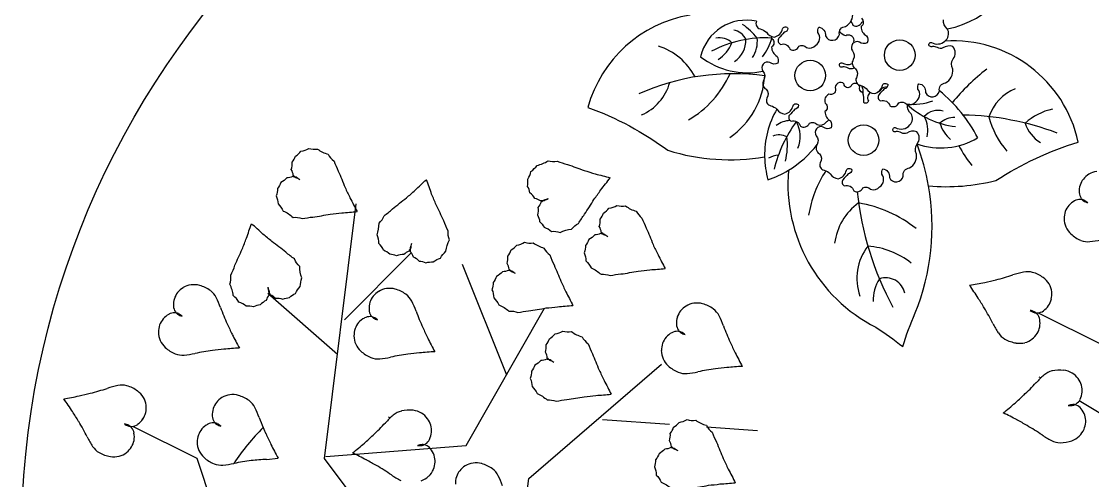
# Model space of a CAD drawing. Extents: x -109 to 1815, y -14679 to 345.
# Drawn here: x 43.119 to 44.382, y 4.539 to 5.08 of the extents above; entities that cross this region are included whole.
import ezdxf

# ---------------------------------------------------------------- set-up
doc = ezdxf.new("R2010")
doc.units = 0
doc.header["$MEASUREMENT"] = 0
doc.layers.add('PORTA', color=3, linetype='CONTINUOUS')

msp = doc.modelspace()

# ---------------------------------------------------------------- linework, layer by layer
at = {"layer": 'PORTA', "color": 1}
for p, q in [((43.4765, 4.5645), (43.514, 4.8645)), ((43.4999, 4.7279), (43.5784, 4.8064)), ((43.6913, 4.6627), (43.6391, 4.7931)), ((43.4919, 4.687), (43.4096, 4.759)), ((43.6434, 4.5801), (43.7357, 4.7416)), ((44.394, 4.6981), (44.319, 4.7356)), ((43.7173, 4.541), (43.8739, 4.6758)), ((44.3208, 4.6596), (44.319, 4.6606)), ((44.5065, 4.5481), (44.366, 4.6325)), ((43.554, 4.6124), (43.5521, 4.6135)), ((43.8043, 4.6106), (43.883, 4.6049)), ((43.3265, 4.5645), (43.2515, 4.602)), ((43.9269, 4.6018), (43.9869, 4.5975)), ((43.4782, 4.5671), (43.6434, 4.5801)), ((43.3609, 4.4613), (43.3265, 4.5645)), ((43.4082, 4.5636), (43.4218, 4.5652)), ((43.589, 4.4145), (43.4765, 4.5645)), ((43.7, 4.4106), (43.7173, 4.541))]:
    msp.add_line(p, q, dxfattribs=at)
msp.add_lwpolyline([(43.9952, 4.9201, 0.064121), (43.9992, 4.8929, 0.053651), (44.0233, 4.9042, 0.303165), (44.1262, 4.7192, -0.038186), (44.158, 4.6964, -0.033284), (44.1728, 4.7361, 0.140139), (44.1885, 4.8857, 0.082613), (44.2679, 4.8921, -0.071634), (44.3649, 4.9373, 0.37075), (44.2077, 5.0564, 0.036515), (44.2091, 5.0578, 0.34294), (44.2105, 5.0709, 0.358678), (44.2973, 5.1729, -0.11702), (44.2922, 5.2543, 0.227088), (44.1658, 5.2162, 0.135454), (44.1367, 5.3587, -0.033284), (44.1184, 5.397, -0.038186), (44.0888, 5.3714, 0.289083), (44.0011, 5.1879, 0.126781), (43.8663, 5.2175, 0.210808), (43.9074, 5.0871, 0.291137), (43.7869, 4.9783, -0.071634), (43.8812, 4.9277, 0.119338)], format="xyb", close=True, dxfattribs=at)
for points in [[(43.9856, 5.0797, 0.489016), (43.9899, 5.0709, -0.115651), (43.9973, 5.0669, 0.254691), (44.0068, 5.0611, 0.303582), (44.0163, 5.0709, -0.602354), (44.0228, 5.0713, -0.345012), (44.0184, 5.0667, -0.004574), (44.0121, 5.0598, 0.479544), (44.0141, 5.0525, -0.438672), (44.0251, 5.0467, 0.471554), (44.0356, 5.0503, -0.333475), (44.0448, 5.0488, 0.333467), (44.0555, 5.0515, 0.445322), (44.0581, 5.0664, -0.162198), (44.0591, 5.0727, -0.427238), (44.0669, 5.0624, 0.727728), (44.0834, 5.0642, -0.463092), (44.0907, 5.0736, 0.313172), (44.099, 5.09, -0.263169)], [(44.0967, 5.0793, -0.144785), (44.0992, 5.0751, 0.471554), (44.1097, 5.0787, -0.063459), (44.1115, 5.0794, 0.333467)], [(44.1093, 5.0834, -0.502085), (44.1089, 5.0735, 0.277783), (44.1155, 5.0625, -0.240076), (44.1162, 5.0545, -0.321467), (44.1069, 5.0553, 0.745243), (44.0987, 5.045, -0.31319), (44.0998, 5.0347, 0.440916), (44.1023, 5.0238, -0.33877), (44.1034, 5.0132, 0.489016), (44.1078, 5.0044, -0.115651), (44.1151, 5.0004, 0.254691), (44.1246, 4.9945, 0.303582), (44.1341, 5.0044, -0.602354), (44.1407, 5.0048, -0.345012), (44.1363, 5.0001, -0.004574), (44.1299, 4.9932, 0.479544), (44.1319, 4.986, -0.438672), (44.143, 4.9802, 0.471554), (44.1535, 4.9837, -0.333475), (44.1627, 4.9822, 0.333467), (44.1734, 4.985, 0.445322), (44.1759, 4.9998, -0.162198), (44.177, 5.0062, -0.427238)], [(44.2105, 5.0709, -0.272007), (44.2061, 5.0815, 0.52491)], [(44.0604, 5.0725, 0.054109), (44.059, 5.0723, -0.61126)], [(44.1006, 5.0548, -0.059681), (44.1007, 5.0574, 0.52491), (44.0908, 5.0626, -0.236589), (44.0835, 5.0679, 0.589429)], [(44.0033, 5.0618, 0.077831), (44.0038, 5.0593, -0.502085), (44.0035, 5.0494, 0.277783), (44.01, 5.0384, -0.240076), (44.0108, 5.0304, -0.321467), (44.0015, 5.0312, 0.745243), (43.9932, 5.0209, -0.31319), (43.9943, 5.0106, 0.440916), (43.9969, 4.9997, -0.33877), (43.998, 4.9891, 0.489016), (44.0024, 4.9803, -0.115651), (44.0097, 4.9763, 0.254691), (44.0192, 4.9704, 0.303582), (44.0287, 4.9803, -0.602354), (44.0353, 4.9807, -0.345012), (44.0308, 4.976, -0.004574), (44.0245, 4.9691, 0.479544), (44.0265, 4.9619, -0.438672), (44.0375, 4.9561, 0.471554), (44.048, 4.9596, -0.333475), (44.0573, 4.9581, 0.333467), (44.0679, 4.9609, 0.101515), (44.0709, 4.9637, -0.162198)], [(44.177, 5.0062, -0.427238), (44.1848, 4.9958, 0.727728), (44.2013, 4.9977, -0.463092), (44.2085, 5.0071, 0.313172), (44.2169, 5.0234, -0.263169), (44.2174, 5.0354, 0.362708), (44.2172, 5.0499, 0.245641), (44.2052, 5.0483, -0.29295), (44.1991, 5.0487, 0.093328), (44.193, 5.0501, -1.455768), (44.1919, 5.0549, 0.338669), (44.2077, 5.0564, 0.34294)], [(44.1008, 5.0249, 0.024467), (44.0998, 5.0242, -0.29295), (44.0937, 5.0246, 0.093328), (44.0875, 5.026, -1.455768), (44.0864, 5.0308, 0.243536), (44.0985, 5.0298, 0.34294)], [(44.1202, 4.9956, 0.439616), (44.1175, 4.9861, -0.61126), (44.112, 4.9839, 0.141126), (44.111, 4.9956, -0.414115), (44.1073, 5.0029, 0.695029), (44.0967, 5.0029, -0.695571), (44.089, 5.0058, 0.795067), (44.0788, 4.9996, -0.584992), (44.0711, 4.9938, 0.398719), (44.0667, 4.9832, -0.502085), (44.0664, 4.9733, 0.277783), (44.0729, 4.9623, -0.240076), (44.0737, 4.9543, -0.321467), (44.0644, 4.9551, 0.745243), (44.0561, 4.9448, -0.31319), (44.0572, 4.9345, 0.440916), (44.0598, 4.9236, -0.33877), (44.0609, 4.9129, 0.489016), (44.0653, 4.9042, -0.115651), (44.0726, 4.9001, 0.254691), (44.0821, 4.8943, 0.303582), (44.0916, 4.9042, -0.602354), (44.0982, 4.9045, -0.345012), (44.0937, 4.8999, -0.004574), (44.0874, 4.893, 0.479544), (44.0894, 4.8858, -0.438672), (44.1004, 4.88, 0.471554), (44.1109, 4.8835, -0.333475), (44.1202, 4.882, 0.333467), (44.1308, 4.8847, 0.445322), (44.1334, 4.8996, -0.162198), (44.1345, 4.906, -0.427238)], [(44.1114, 4.9945, 0.075337), (44.1114, 4.9993, -0.091843), (44.1102, 5.0035, 0.362708)], [(44.1395, 5.002, 0.249552), (44.1329, 5, -0.232648), (44.1284, 4.9961, 0.632042)], [(44.1345, 4.906, -0.427238), (44.1423, 4.8956, 0.727728), (44.1587, 4.8974, -0.463092), (44.166, 4.9069, 0.313172), (44.1743, 4.9232, -0.263169), (44.1749, 4.9351, 0.362708), (44.1747, 4.9496, 0.245641), (44.1627, 4.9481, -0.29295), (44.1566, 4.9484, 0.093328), (44.1504, 4.9499, -1.455768), (44.1493, 4.9546, 0.379882), (44.1665, 4.9576, 0.34294), (44.168, 4.9707, -0.272007), (44.1636, 4.9813, 0.023893), (44.1635, 4.982, -0.364868)], [(43.4475, 4.893, 0.08274), (43.4426, 4.8952, 0.10469), (43.4397, 4.8982, 0.121507), (43.4374, 4.905, 0.098472), (43.4384, 4.9137, 0.092043), (43.4423, 4.9209, 0.086888), (43.4488, 4.9266, 0.104288), (43.458, 4.9299, 0.099942), (43.4682, 4.9292, 0.091468), (43.4808, 4.9232, 0.12043), (43.4877, 4.915, 0.025962), (43.4928, 4.9032, -0.015994), (43.5007, 4.8839, -0.011155), (43.5065, 4.8716, -0.008387), (43.515, 4.8555)], [(43.7401, 4.8704, 0.08274), (43.7353, 4.8682, 0.10469), (43.7311, 4.868, 0.121507), (43.7245, 4.8709, 0.098472), (43.7187, 4.8775, 0.092043), (43.7159, 4.8852, 0.086888), (43.716, 4.8938, 0.104288), (43.7198, 4.9029, 0.099942), (43.7271, 4.91, 0.091468), (43.74, 4.9153, 0.12043), (43.7507, 4.915, 0.025962), (43.7629, 4.9109, -0.015994), (43.7825, 4.9039, -0.011155), (43.7956, 4.8999, -0.008387), (43.8132, 4.8954)], [(43.4475, 4.893, -0.08274), (43.4431, 4.896, -0.10469), (43.439, 4.8969, -0.121507), (43.432, 4.8953, -0.098472), (43.4251, 4.8898, -0.092043), (43.421, 4.8827, -0.086888), (43.4196, 4.8741, -0.104288), (43.4217, 4.8646, -0.099942), (43.4277, 4.8562, -0.091468), (43.4395, 4.8487, -0.12043), (43.45, 4.8472, -0.025962), (43.4627, 4.8491, 0.015994), (43.4833, 4.8526, 0.011155), (43.4968, 4.8541, 0.008387), (43.515, 4.8555)], [(43.5789, 4.8179, 0.08274), (43.5781, 4.8126, 0.10469), (43.5761, 4.809, 0.121507), (43.5701, 4.8049, 0.098472), (43.5615, 4.8035, 0.092043), (43.5535, 4.8052, 0.086888), (43.5462, 4.81, 0.104288), (43.5405, 4.818, 0.099942), (43.5384, 4.828, 0.091468), (43.5408, 4.8417, 0.12043), (43.5468, 4.8506, 0.025962), (43.5567, 4.8587, -0.015994), (43.5731, 4.8716, -0.011155), (43.5834, 4.8806, -0.008387), (43.5966, 4.8931)], [(43.5789, 4.8179, -0.08274), (43.5773, 4.8128, -0.10469), (43.5775, 4.8086, -0.121507), (43.581, 4.8024, -0.098472), (43.5881, 4.7972, -0.092043), (43.596, 4.7952, -0.086888), (43.6047, 4.7962, -0.104288), (43.6133, 4.8008, -0.099942), (43.6197, 4.8088, -0.091468), (43.6237, 4.8222, -0.12043), (43.6223, 4.8328, -0.025962), (43.617, 4.8445, 0.015994), (43.608, 4.8633, 0.011155), (43.6028, 4.876, 0.008387), (43.5966, 4.8931)], [(43.7401, 4.8704, -0.08274), (43.735, 4.8691, -0.10469), (43.7315, 4.8666, -0.121507), (43.7281, 4.8604, -0.098472), (43.7275, 4.8516, -0.092043), (43.7301, 4.8438, -0.086888), (43.7355, 4.837, -0.104288), (43.744, 4.8322, -0.099942), (43.7542, 4.831, -0.091468), (43.7677, 4.8348, -0.12043), (43.7759, 4.8416, -0.025962), (43.783, 4.8523, 0.015994), (43.7941, 4.8699, 0.011155), (43.8021, 4.881, 0.008387), (43.8132, 4.8954)], [(43.8105, 4.8259, 0.08274), (43.8057, 4.828, 0.10469), (43.8027, 4.8311, 0.121507), (43.8004, 4.8378, 0.098472), (43.8014, 4.8466, 0.092043), (43.8053, 4.8538, 0.086888), (43.8118, 4.8595, 0.104288), (43.8211, 4.8628, 0.099942), (43.8313, 4.8621, 0.091468), (43.8439, 4.856, 0.12043), (43.8507, 4.8479, 0.025962), (43.8558, 4.8361, -0.015994), (43.8637, 4.8168, -0.011155), (43.8696, 4.8045, -0.008387), (43.878, 4.7883)], [(43.4096, 4.7664, 0.08274), (43.4113, 4.7614, 0.10469), (43.4112, 4.7572, 0.121507), (43.4078, 4.7509, 0.098472), (43.4008, 4.7456, 0.092043), (43.3929, 4.7434, 0.086888), (43.3842, 4.7442, 0.104288), (43.3755, 4.7487, 0.099942), (43.369, 4.7566, 0.091468), (43.3648, 4.7699, 0.12043), (43.366, 4.7805, 0.025962), (43.371, 4.7923, -0.015994), (43.3796, 4.8113, -0.011155), (43.3846, 4.8241, -0.008387), (43.3905, 4.8412)], [(43.4096, 4.7664, -0.08274), (43.4105, 4.7612, -0.10469), (43.4126, 4.7576, -0.121507), (43.4186, 4.7536, -0.098472), (43.4273, 4.7523, -0.092043), (43.4353, 4.7543, -0.086888), (43.4425, 4.7591, -0.104288), (43.448, 4.7672, -0.099942), (43.4499, 4.7773, -0.091468), (43.4473, 4.791, -0.12043), (43.4411, 4.7997, -0.025962), (43.431, 4.8076, 0.015994), (43.4144, 4.8202, 0.011155), (43.4039, 4.829, 0.008387), (43.3905, 4.8412)], [(43.8105, 4.8259, -0.08274), (43.8061, 4.8288, -0.10469), (43.802, 4.8298, -0.121507), (43.795, 4.8281, -0.098472), (43.7881, 4.8227, -0.092043), (43.784, 4.8156, -0.086888), (43.7826, 4.807, -0.104288), (43.7847, 4.7974, -0.099942), (43.7907, 4.7891, -0.091468), (43.8025, 4.7816, -0.12043), (43.8131, 4.7801, -0.025962), (43.8258, 4.782, 0.015994), (43.8463, 4.7855, 0.011155), (43.8599, 4.787, 0.008387), (43.878, 4.7883)], [(43.7018, 4.7824, 0.08274), (43.6969, 4.7846, 0.10469), (43.694, 4.7876, 0.121507), (43.6917, 4.7944, 0.098472), (43.6927, 4.8031, 0.092043), (43.6966, 4.8103, 0.086888), (43.7031, 4.8161, 0.104288), (43.7123, 4.8193, 0.099942), (43.7226, 4.8186, 0.091468), (43.7352, 4.8126, 0.12043), (43.742, 4.8044, 0.025962), (43.7471, 4.7926, -0.015994), (43.755, 4.7734, -0.011155), (43.7609, 4.761, -0.008387), (43.7693, 4.7449)], [(43.7018, 4.7824, -0.08274), (43.6974, 4.7854, -0.10469), (43.6933, 4.7863, -0.121507), (43.6863, 4.7847, -0.098472), (43.6794, 4.7792, -0.092043), (43.6753, 4.7721, -0.086888), (43.6739, 4.7635, -0.104288), (43.676, 4.754, -0.099942), (43.682, 4.7456, -0.091468), (43.6938, 4.7382, -0.12043), (43.7044, 4.7366, -0.025962), (43.717, 4.7385, 0.015994), (43.7376, 4.742, 0.011155), (43.7512, 4.7435, 0.008387), (43.7693, 4.7449)], [(43.7469, 4.6779, 0.08274), (43.742, 4.68, 0.10469), (43.7391, 4.683, 0.121507), (43.7368, 4.6898, 0.098472), (43.7378, 4.6986, 0.092043), (43.7417, 4.7058, 0.086888), (43.7482, 4.7115, 0.104288), (43.7574, 4.7148, 0.099942), (43.7676, 4.7141, 0.091468), (43.7802, 4.708, 0.12043), (43.7871, 4.6999, 0.025962), (43.7922, 4.6881, -0.015994), (43.8001, 4.6688, -0.011155), (43.806, 4.6565, -0.008387), (43.8144, 4.6403)], [(43.7469, 4.6779, -0.08274), (43.7425, 4.6808, -0.10469), (43.7384, 4.6818, -0.121507), (43.7314, 4.6801, -0.098472), (43.7245, 4.6747, -0.092043), (43.7204, 4.6676, -0.086888), (43.719, 4.659, -0.104288), (43.7211, 4.6494, -0.099942), (43.7271, 4.6411, -0.091468), (43.7389, 4.6336, -0.12043), (43.7494, 4.6321, -0.025962), (43.7621, 4.634, 0.015994), (43.7827, 4.6374, 0.011155), (43.7962, 4.639, 0.008387), (43.8144, 4.6403)], [(43.8932, 4.5735, 0.08274), (43.8884, 4.5757, 0.10469), (43.8854, 4.5787, 0.121507), (43.8831, 4.5855, 0.098472), (43.8841, 4.5942, 0.092043), (43.888, 4.6014, 0.086888), (43.8945, 4.6072, 0.104288), (43.9038, 4.6104, 0.099942), (43.914, 4.6097, 0.091468), (43.9266, 4.6037, 0.12043), (43.9335, 4.5955, 0.025962), (43.9386, 4.5837, -0.015994), (43.9464, 4.5645, -0.011155), (43.9523, 4.5521, -0.008387), (43.9607, 4.536)], [(43.8932, 4.5735, -0.08274), (43.8888, 4.5765, -0.10469), (43.8847, 4.5774, -0.121507), (43.8777, 4.5758, -0.098472), (43.8708, 4.5703, -0.092043), (43.8668, 4.5632, -0.086888), (43.8653, 4.5547, -0.104288), (43.8674, 4.5451, -0.099942), (43.8734, 4.5367, -0.091468), (43.8852, 4.5293, -0.12043), (43.8958, 4.5277, -0.025962), (43.9085, 4.5296, 0.015994), (43.929, 4.5331, 0.011155), (43.9426, 4.5346, 0.008387), (43.9607, 4.536)]]:
    msp.add_lwpolyline(points, format="xyb", dxfattribs=at)
for centre, radius in [((44.1227, 4.4673), 1.0035), ((44.1545, 5.0399), 0.018), ((44.049, 5.0158), 0.018), ((44.1119, 4.9397), 0.018)]:
    msp.add_circle(centre, radius, dxfattribs=at)
for centre, radius, start, end in [((43.9737, 5.0258), 0.0552, 77.5928, 167.384), ((43.9289, 5.0154), 0.0728, 37.7391, 56.2778), ((43.9553, 5.0496), 0.02, 25.8614, 80.0245), ((43.8476, 4.9799), 0.074, 27.538, 72.3464), ((43.9955, 4.9272), 0.133, 86.5219, 118.1181), ((43.9423, 5.0396), 0.0206, 46.2193, 102.2741), ((43.919, 5.0689), 0.0403, 302.3549, 338.9452), ((43.9424, 5.0578), 0.0309, 304.4894, 1.1311), ((43.9492, 5.0566), 0.0375, 328.2291, 5.1542), ((43.9471, 5.0742), 0.0583, 321.5553, 345.8739), ((43.9754, 5.1109), 0.0918, 232.7289, 281.1904), ((43.9581, 4.7448), 0.2731, 82.142, 114.0362), ((43.844, 5.0681), 0.1214, 300.5029, 335.5171), ((43.9003, 5.0214), 0.0953, 304.5737, 356.3449), ((44.4113, 4.824), 0.252, 127.7656, 140.6238), ((43.8269, 5.0234), 0.0588, 293.2575, 344.3162), ((44.3109, 4.9501), 0.054, 111.9127, 161.4636), ((44.0958, 4.866), 0.1688, 26.8758, 51.2979), ((44.1027, 4.9223), 0.1075, 149.8647, 181.1509), ((44.1703, 5.0473), 0.0655, 263.3213, 290.6954), ((44.2325, 5.058), 0.103, 227.3511, 263.1112), ((44.1994, 4.9536), 0.0212, 72.8391, 139.1133), ((44.3504, 4.9057), 0.0723, 102.7175, 131.6597), ((44.1693, 4.8638), 0.1682, 144.3739, 165.6844), ((44.0256, 4.9359), 0.0268, 90.7746, 128.3494), ((43.9997, 4.944), 0.0374, 338.4498, 28.337), ((44.153, 4.951), 0.0346, 347.6705, 28.3921), ((44.2199, 4.9391), 0.0274, 91.1824, 131.3342), ((44.2235, 4.6383), 0.331, 69.3636, 88.9982), ((44.3496, 4.9886), 0.0924, 193.3757, 221.9644), ((44.2408, 4.9713), 0.0407, 196.6389, 229.7027), ((44.3418, 4.9722), 0.0414, 197.4676, 238.779), ((44.0122, 4.9275), 0.0184, 60.408, 113.2503), ((43.9514, 4.933), 0.0707, 345.118, 8.5836), ((44.2028, 5.0168), 0.0863, 251.0917, 300.2624), ((43.959, 5.0103), 0.1241, 301.193, 322.3438), ((43.9191, 4.8382), 0.2735, 9.9847, 20.7519), ((44.3371, 4.9904), 0.1265, 206.8962, 219.5184), ((44.0127, 4.8976), 0.0244, 92.7239, 121.7462), ((44.1827, 4.829), 0.1374, 147.1741, 170.7076), ((44.3905, 4.8781), 0.0251, 121.3849, 141.2482), ((44.3898, 4.8793), 0.0238, 97.57, 121.3849), ((44.3885, 4.8798), 0.0225, 162.2836, 184.7793), ((44.3884, 4.8798), 0.0224, 141.2482, 162.2836), ((44.4766, 4.9197), 0.3746, 186.2572, 208.1873), ((44.3809, 4.8792), 0.015, 184.7793, 212.4908), ((44.1461, 4.8098), 0.0688, 125.6879, 173.0483), ((44.0835, 4.724), 0.1434, 51.0161, 81.0023), ((44.3708, 4.8482), 0.0224, 139.5805, 160.6159), ((44.3709, 4.8481), 0.0225, 117.0848, 139.5805), ((44.3674, 4.8549), 0.015, 89.3732, 117.0848), ((44.3675, 4.8597), 0.0102, 65.4672, 89.3732), ((44.3769, 4.8766), 0.0102, 212.4908, 236.3969), ((44.3802, 4.8816), 0.0161, 236.3969, 255.3163), ((44.365, 4.8542), 0.0161, 46.5478, 65.4672), ((44.3733, 4.8473), 0.0251, 160.6159, 180.4792), ((44.372, 4.8473), 0.0238, 180.4792, 204.2941), ((44.3739, 4.8481), 0.0259, 204.2941, 227.1232), ((44.3825, 4.8574), 0.0385, 227.1232, 248.0281), ((44.1651, 4.7769), 0.0612, 141.7847, 199.9181), ((44.1102, 4.722), 0.093, 51.6289, 85.7959), ((44.3765, 4.8425), 0.0225, 248.0281, 275.4964), ((44.3668, 4.9433), 0.1237, 275.4964, 281.4452), ((44.1683, 4.7515), 0.0451, 146.7641, 182.6298), ((44.1381, 4.7546), 0.0229, 12.0266, 109.1502), ((44.192, 5.072), 0.3064, 281.8022, 284.3586), ((44.1872, 5.0905), 0.3256, 284.3586, 288.0238), ((44.3262, 4.6633), 0.1237, 102.0751, 108.0238), ((44.3051, 4.7622), 0.0225, 74.6067, 102.0751), ((44.3008, 4.7468), 0.0385, 53.7019, 74.6067), ((44.3083, 4.757), 0.0259, 30.8727, 53.7019), ((43.3209, 4.7461), 0.0224, 141.2482, 162.2836), ((43.323, 4.7444), 0.0251, 121.3849, 141.2482), ((43.3223, 4.7456), 0.0238, 97.57, 121.3849), ((43.3226, 4.7435), 0.0259, 74.7408, 97.57), ((43.3192, 4.7313), 0.0385, 53.836, 74.7408), ((43.3287, 4.7443), 0.0225, 26.3677, 53.836), ((43.5534, 4.7401), 0.0251, 121.3849, 141.2482), ((43.5528, 4.7412), 0.0238, 97.57, 121.3849), ((43.553, 4.7392), 0.0259, 74.7408, 97.57), ((43.5497, 4.727), 0.0385, 53.836, 74.7408), ((44.1438, 5.3026), 0.542, 279.8801, 281.8022), ((43.7936, 4.4566), 0.542, 33.2192, 35.1413), ((44.3101, 4.7581), 0.0238, 7.0578, 30.8727), ((44.3087, 4.7579), 0.0251, 347.1945, 7.0578), ((43.321, 4.7461), 0.0225, 162.2836, 184.7793), ((43.238, 4.6993), 0.1237, 20.4189, 26.3677), ((43.5515, 4.7418), 0.0225, 162.2836, 184.7793), ((43.5513, 4.7418), 0.0224, 141.2482, 162.2836), ((43.5592, 4.7399), 0.0225, 26.3677, 53.836), ((43.4685, 4.695), 0.1237, 20.4189, 26.3677), ((43.9151, 4.7239), 0.0238, 97.57, 121.3849), ((43.9154, 4.7219), 0.0259, 74.7408, 97.57), ((43.9906, 4.5857), 0.3064, 30.6627, 33.2192), ((44.3114, 4.7573), 0.0224, 326.1591, 347.1945), ((43.3034, 4.7144), 0.0225, 117.0848, 139.5805), ((43.2999, 4.7212), 0.015, 89.3732, 117.0848), ((43.3134, 4.7455), 0.015, 184.7793, 212.4908), ((43.3, 4.726), 0.0102, 65.4672, 89.3732), ((43.3094, 4.7429), 0.0102, 212.4908, 236.3969), ((43.2975, 4.7205), 0.0161, 46.5478, 65.4672), ((43.6591, 4.8561), 0.3256, 200.4189, 204.0841), ((43.5439, 4.7411), 0.015, 184.7793, 212.4908), ((43.8896, 4.8517), 0.3256, 200.4189, 204.0841), ((43.9137, 4.7245), 0.0224, 141.2482, 162.2836), ((43.9158, 4.7228), 0.0251, 121.3849, 141.2482), ((43.9121, 4.7097), 0.0385, 53.836, 74.7408), ((43.9215, 4.7226), 0.0225, 26.3677, 53.836), ((43.9741, 4.5759), 0.3256, 26.9976, 30.6627), ((44.3059, 4.7231), 0.0161, 62.9755, 81.8949), ((44.3178, 4.752), 0.0161, 233.1264, 252.0459), ((44.316, 4.7463), 0.0102, 252.0459, 275.9519), ((44.3086, 4.7284), 0.0102, 39.0695, 62.9755), ((44.3049, 4.7254), 0.015, 11.3579, 39.0695), ((44.3155, 4.751), 0.015, 275.9519, 303.6635), ((44.3113, 4.7574), 0.0225, 303.6635, 326.1591), ((43.3058, 4.7136), 0.0251, 160.6159, 180.4792), ((43.3033, 4.7145), 0.0224, 139.5805, 160.6159), ((43.3127, 4.7479), 0.0161, 236.3969, 255.3163), ((43.6416, 4.8483), 0.3064, 204.0841, 206.6405), ((43.5338, 4.7102), 0.0224, 139.5805, 160.6159), ((43.5338, 4.7101), 0.0225, 117.0848, 139.5805), ((43.5304, 4.7168), 0.015, 89.3732, 117.0848), ((43.5304, 4.7216), 0.0102, 65.4672, 89.3732), ((43.5398, 4.7385), 0.0102, 212.4908, 236.3969), ((43.5432, 4.7435), 0.0161, 236.3969, 255.3163), ((43.528, 4.7162), 0.0161, 46.5478, 65.4672), ((43.9138, 4.7245), 0.0225, 162.2836, 184.7793), ((43.9062, 4.7238), 0.015, 184.7793, 212.4908), ((43.8309, 4.6777), 0.1237, 20.4189, 26.3677), ((44.3745, 4.7798), 0.1237, 206.9976, 212.9463), ((44.2974, 4.7239), 0.0225, 348.8622, 11.3579), ((43.3045, 4.7136), 0.0238, 180.4792, 204.2941), ((43.8522, 4.9539), 0.542, 206.6405, 208.5627), ((43.5363, 4.7093), 0.0251, 160.6159, 180.4792), ((43.8721, 4.8439), 0.3064, 204.0841, 206.6405), ((43.8962, 4.6928), 0.0225, 117.0848, 139.5805), ((43.8927, 4.6995), 0.015, 89.3732, 117.0848), ((43.8928, 4.7043), 0.0102, 65.4672, 89.3732), ((43.9022, 4.7213), 0.0102, 212.4908, 236.3969), ((43.9055, 4.7262), 0.0161, 236.3969, 255.3163), ((43.8903, 4.6989), 0.0161, 46.5478, 65.4672), ((44.2519, 4.8344), 0.3256, 200.4189, 204.0841), ((44.2896, 4.7248), 0.0225, 212.9463, 240.4146), ((44.2952, 4.7253), 0.0251, 307.9636, 327.8269), ((44.2975, 4.7239), 0.0224, 327.8269, 348.8622), ((43.3064, 4.7144), 0.0259, 204.2941, 227.1232), ((43.535, 4.7092), 0.0238, 180.4792, 204.2941), ((43.5369, 4.7101), 0.0259, 204.2941, 227.1232), ((44.0826, 4.9495), 0.542, 206.6405, 208.5627), ((43.8987, 4.692), 0.0251, 160.6159, 180.4792), ((43.8961, 4.6929), 0.0224, 139.5805, 160.6159), ((44.2344, 4.8266), 0.3064, 204.0841, 206.6405), ((44.2975, 4.7388), 0.0385, 240.4146, 261.3195), ((44.2956, 4.7262), 0.0259, 261.3195, 284.1486), ((44.2961, 4.7242), 0.0238, 284.1486, 307.9636), ((43.315, 4.7237), 0.0385, 227.1232, 248.0281), ((43.309, 4.7089), 0.0225, 248.0281, 275.4964), ((43.2993, 4.8096), 0.1237, 275.4964, 281.4452), ((43.3885, 4.3692), 0.3256, 97.78, 101.4452), ((43.3859, 4.3882), 0.3064, 95.2236, 97.78), ((43.4073, 4.1536), 0.542, 93.3014, 95.2236), ((43.5455, 4.7194), 0.0385, 227.1232, 248.0281), ((43.5298, 4.8052), 0.1237, 275.4964, 281.4452), ((43.6189, 4.3649), 0.3256, 97.78, 101.4452), ((43.6163, 4.3839), 0.3064, 95.2236, 97.78), ((43.6378, 4.1493), 0.542, 93.3014, 95.2236), ((43.8973, 4.692), 0.0238, 180.4792, 204.2941), ((44.445, 4.9322), 0.542, 206.6405, 208.5627), ((43.5395, 4.7045), 0.0225, 248.0281, 275.4964), ((43.8992, 4.6928), 0.0259, 204.2941, 227.1232), ((43.9078, 4.7021), 0.0385, 227.1232, 248.0281), ((43.9787, 4.3666), 0.3064, 95.2236, 97.78), ((44.0001, 4.132), 0.542, 93.3014, 95.2236), ((43.9018, 4.6872), 0.0225, 248.0281, 275.4964), ((43.8921, 4.7879), 0.1237, 275.4964, 281.4452), ((43.9813, 4.3476), 0.3256, 97.78, 101.4452), ((44.4058, 4.5696), 0.1237, 131.0863, 137.035), ((44.3393, 4.6459), 0.0225, 103.618, 131.0863), ((44.343, 4.6303), 0.0385, 82.7131, 103.618), ((44.3446, 4.6429), 0.0259, 59.884, 82.7131), ((44.3457, 4.6447), 0.0238, 36.069, 59.884), ((43.1197, 4.9569), 0.3256, 284.3586, 288.0238), ((43.2587, 4.5296), 0.1237, 102.0751, 108.0238), ((43.2376, 4.6286), 0.0225, 74.6067, 102.0751), ((43.2333, 4.6131), 0.0385, 53.7019, 74.6067), ((44.077, 4.8759), 0.3256, 313.3699, 317.035), ((44.3446, 4.6439), 0.0251, 16.2057, 36.069), ((44.3472, 4.6446), 0.0224, 355.1704, 16.2057), ((43.0763, 5.1689), 0.542, 279.8801, 281.8022), ((42.7261, 4.3229), 0.542, 33.2192, 35.1413), ((43.1245, 4.9383), 0.3064, 281.8022, 284.3586), ((43.2408, 4.6233), 0.0259, 30.8727, 53.7019), ((43.2426, 4.6244), 0.0238, 7.0578, 30.8727), ((43.3687, 4.6149), 0.0251, 121.3849, 141.2482), ((43.368, 4.616), 0.0238, 97.57, 121.3849), ((43.3683, 4.614), 0.0259, 74.7408, 97.57), ((43.3649, 4.6017), 0.0385, 53.836, 74.7408), ((44.0901, 4.8619), 0.3064, 310.8134, 313.3699), ((44.3538, 4.6412), 0.015, 304.9631, 332.6747), ((44.3471, 4.6447), 0.0225, 332.6747, 355.1704), ((43.2413, 4.6242), 0.0251, 347.1945, 7.0578), ((43.3667, 4.6165), 0.0225, 162.2836, 184.7793), ((43.3666, 4.6166), 0.0224, 141.2482, 162.2836), ((43.3744, 4.6147), 0.0225, 26.3677, 53.836), ((43.2837, 4.5697), 0.1237, 20.4189, 26.3677), ((43.5762, 4.5832), 0.0385, 82.7131, 103.618), ((43.5778, 4.5957), 0.0259, 59.884, 82.7131), ((43.9362, 5.0402), 0.542, 308.8913, 310.8134), ((44.359, 4.612), 0.0161, 91.9868, 110.9062), ((44.3554, 4.6431), 0.0161, 262.1377, 281.0571), ((44.3588, 4.618), 0.0102, 68.0807, 91.9868), ((44.3566, 4.6372), 0.0102, 281.0571, 304.9631), ((44.357, 4.6136), 0.015, 40.3691, 68.0807), ((44.3512, 4.6086), 0.0225, 17.8735, 40.3691), ((42.9231, 4.452), 0.3064, 30.6627, 33.2192), ((42.9067, 4.4422), 0.3256, 26.9976, 30.6627), ((43.2438, 4.6237), 0.0225, 303.6635, 326.1591), ((43.2439, 4.6236), 0.0224, 326.1591, 347.1945), ((43.3591, 4.6159), 0.015, 184.7793, 212.4908), ((43.7048, 4.7265), 0.3256, 200.4189, 202.673), ((43.6389, 4.5225), 0.1237, 131.0863, 137.035), ((43.5724, 4.5987), 0.0225, 103.618, 131.0863), ((43.5788, 4.5975), 0.0238, 36.069, 59.884), ((43.5777, 4.5967), 0.0251, 16.2057, 36.069), ((44.0402, 4.1306), 0.542, 62.2304, 64.1526), ((44.1499, 4.339), 0.3064, 59.674, 62.2304), ((44.3513, 4.6087), 0.0224, 356.8381, 17.8735), ((43.2384, 4.5894), 0.0161, 62.9755, 81.8949), ((43.2503, 4.6183), 0.0161, 233.1264, 252.0459), ((43.2485, 4.6126), 0.0102, 252.0459, 275.9519), ((43.2411, 4.5947), 0.0102, 39.0695, 62.9755), ((43.2374, 4.5917), 0.015, 11.3579, 39.0695), ((43.248, 4.6173), 0.015, 275.9519, 303.6635), ((43.349, 4.5849), 0.0224, 139.5805, 160.6159), ((43.3491, 4.5848), 0.0225, 117.0848, 139.5805), ((43.3456, 4.5916), 0.015, 89.3732, 117.0848), ((43.3457, 4.5964), 0.0102, 65.4672, 89.3732), ((43.3551, 4.6133), 0.0102, 212.4908, 236.3969), ((43.3584, 4.6183), 0.0161, 236.3969, 255.3163), ((43.3432, 4.591), 0.0161, 46.5478, 65.4672), ((43.589, 4.4145), 0.2625, 134.7198, 146.6348), ((43.7048, 4.7265), 0.3256, 202.673, 204.0841), ((43.3101, 4.8287), 0.3256, 313.3699, 317.035), ((43.5802, 4.5975), 0.0225, 332.6747, 355.1704), ((43.5803, 4.5975), 0.0224, 355.1704, 16.2057), ((44.1402, 4.3224), 0.3256, 56.0088, 59.674), ((44.3498, 4.6083), 0.0238, 313.1599, 336.9748), ((44.3486, 4.6088), 0.0251, 336.9748, 356.8381), ((43.307, 4.6462), 0.1237, 206.9976, 212.9463), ((43.23, 4.5902), 0.0224, 327.8269, 348.8622), ((43.2299, 4.5902), 0.0225, 348.8622, 11.3579), ((43.3515, 4.584), 0.0251, 160.6159, 180.4792), ((43.3502, 4.584), 0.0238, 180.4792, 204.2941), ((43.6873, 4.7187), 0.3064, 204.0841, 206.6405), ((43.3233, 4.8147), 0.3064, 310.8134, 313.3699), ((43.5869, 4.594), 0.015, 304.9631, 332.6747), ((44.3914, 4.695), 0.1237, 236.0088, 241.9575), ((44.3439, 4.6057), 0.0225, 241.9575, 269.4259), ((44.344, 4.6217), 0.0385, 269.4259, 290.3307), ((44.3484, 4.6098), 0.0259, 290.3307, 313.1599), ((43.2221, 4.5911), 0.0225, 212.9463, 240.4146), ((43.23, 4.6051), 0.0385, 240.4146, 261.3195), ((43.2286, 4.5905), 0.0238, 284.1486, 307.9636), ((43.2278, 4.5916), 0.0251, 307.9636, 327.8269), ((43.3521, 4.5849), 0.0259, 204.2941, 227.1232), ((43.8978, 4.8243), 0.542, 206.6405, 208.5627), ((43.1693, 4.993), 0.542, 308.8913, 310.8134), ((43.2733, 4.0834), 0.542, 62.2304, 64.1526), ((43.5921, 4.5649), 0.0161, 91.9868, 110.9062), ((43.5885, 4.5959), 0.0161, 262.1377, 281.0571), ((43.5919, 4.5708), 0.0102, 68.0807, 91.9868), ((43.5897, 4.5901), 0.0102, 281.0571, 304.9631), ((43.5901, 4.5664), 0.015, 40.3691, 68.0807), ((43.5843, 4.5615), 0.0225, 17.8735, 40.3691), ((43.2281, 4.5926), 0.0259, 261.3195, 284.1486), ((43.3607, 4.5941), 0.0385, 227.1232, 248.0281), ((43.3547, 4.5793), 0.0225, 248.0281, 275.4964), ((43.345, 4.68), 0.1237, 275.4964, 281.4452), ((43.4342, 4.2396), 0.3256, 101.399, 101.4452), ((43.4342, 4.2396), 0.3256, 97.78, 101.399), ((43.4394, 4.0225), 0.542, 93.3014, 95.2236), ((43.383, 4.2918), 0.3064, 59.674, 62.2304), ((43.5817, 4.5617), 0.0251, 336.9748, 356.8381), ((43.5844, 4.5615), 0.0224, 356.8381, 17.8735), ((43.6547, 4.5357), 0.0238, 97.57, 121.3849), ((43.655, 4.5336), 0.0259, 74.7408, 97.57), ((43.6516, 4.5214), 0.0385, 53.836, 74.7408), ((43.3734, 4.2753), 0.3256, 56.0088, 59.674), ((43.6245, 4.6478), 0.1237, 236.0088, 241.9575), ((43.583, 4.5611), 0.0238, 313.1599, 336.9748), ((43.6533, 4.5362), 0.0224, 141.2482, 162.2836), ((43.6554, 4.5345), 0.0251, 121.3849, 141.2482), ((43.6611, 4.5343), 0.0225, 26.3677, 53.836), ((43.5815, 4.5626), 0.0259, 290.3307, 313.1599), ((43.6534, 4.5362), 0.0225, 162.2836, 184.7793), ((43.5704, 4.4894), 0.1237, 20.4189, 26.3677)]:
    msp.add_arc(centre, radius, start, end, dxfattribs=at)

doc.saveas('drawing.dxf')
